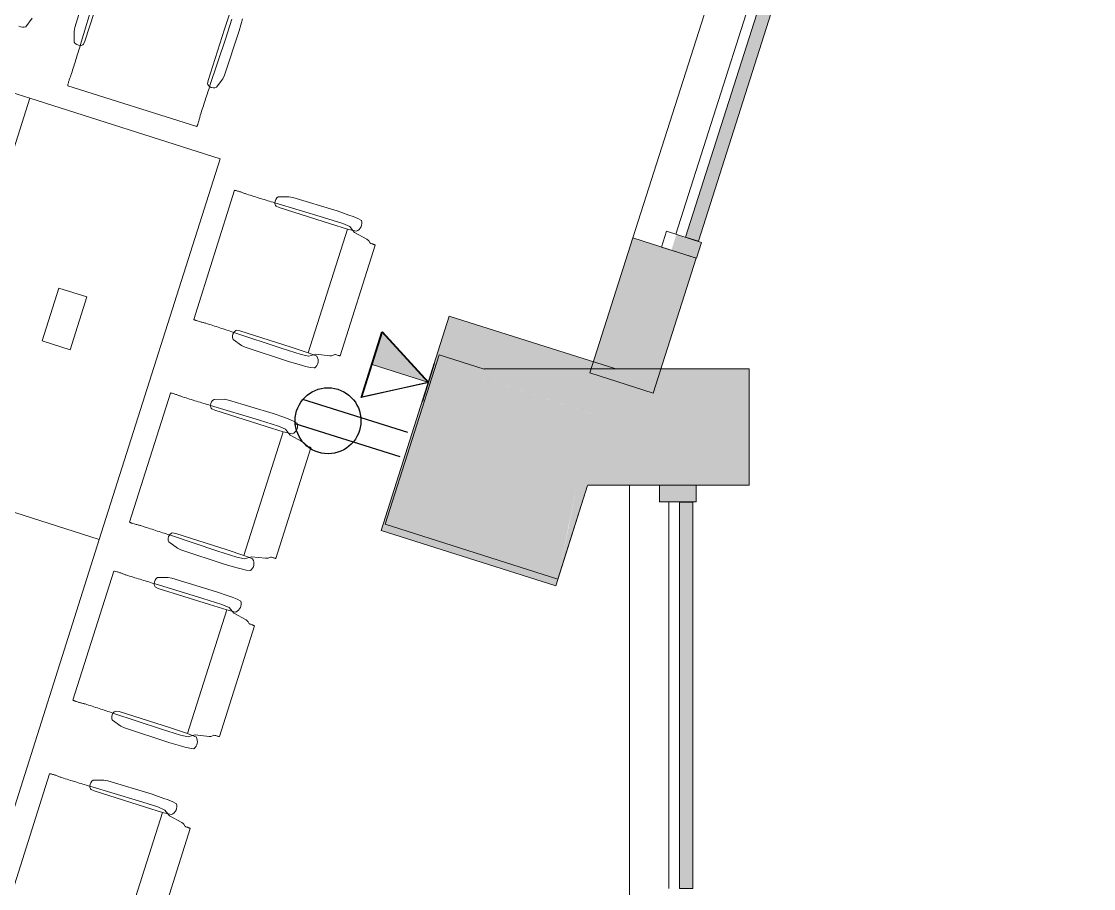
# Model space of a CAD drawing. Header units: inches. Extents: x 385 to 2249, y -1781 to -36.
# Drawn here: x 2088.1 to 2249.2, y -866.1 to -735.9 of the extents above; entities that cross this region are included whole.
import ezdxf

# ---------------------------------------------------------------- set-up
doc = ezdxf.new("R2010")
doc.units = ezdxf.units.IN
doc.header["$MEASUREMENT"] = 0
for name, color, linetype, lineweight in [('A-ANNO-NOTE', 131, 'Continuous', 30), ('A-COLS', 52, 'Continuous', 13), ('A-GLAZ-CURT', 52, 'Continuous', 13), ('A-GLAZ-CWMG', 51, 'Continuous', 13), ('A-WALL', 113, 'Continuous', 13), ('A-WALL-PATT', 111, 'Continuous', 13), ('I-FURN', 30, 'Continuous', 9), ('I-FURN-PNLS', 30, 'Continuous', 9)]:
    doc.layers.add(name, color=color, linetype=linetype, lineweight=lineweight)

# ---------------------------------------------------------------- blocks, each defined once
blk = doc.blocks.new('System Panel - Glazed 2-5105321-Level 5 POWER _ SIGNAL')
at = {"layer": 'A-GLAZ-CURT', "lineweight": 9}
blk.add_hatch(color=7, dxfattribs=at).paths.add_polyline_path([(29.03, 2.15), (29.03, 2.25), (-29.03, 2.25), (-29.03, 0.25), (29.03, 0.25)], flags=0)
at = {"layer": 'A-GLAZ-CURT', "color": 8, "lineweight": 20}
for p, q in [((29.03, 2.25), (-29.03, 2.25)), ((-29.03, 2.25), (-29.03, 0.25)), ((29.03, 0.25), (29.03, 2.25)), ((-29.03, 0.25), (29.03, 0.25))]:
    blk.add_line(p, q, dxfattribs=at)
blk = doc.blocks.new('Rectangular Mullion - 2_5_ x 5_ rectangular-5103979-Level 5 POWER _ SIGNAL')
at = {"layer": 'A-GLAZ-CWMG', "lineweight": 9}
blk.add_hatch(color=7, dxfattribs=at).paths.add_polyline_path([(-2.5, 2.75), (-2.5, -2.75), (0, -2.75), (0, 2.75)], flags=0)
at = {"layer": 'A-GLAZ-CWMG', "color": 8, "lineweight": 20}
for p, q in [((0, 2.75), (-2.5, 2.75)), ((-2.5, 2.75), (-2.5, -2.75)), ((0, -2.75), (0, 2.75)), ((-2.5, -2.75), (0, -2.75))]:
    blk.add_line(p, q, dxfattribs=at)
blk = doc.blocks.new('Walls 14 - Walls 14-5031425-Level 5 POWER _ SIGNAL')
at = {"layer": 'A-WALL', "lineweight": 9}
blk.add_hatch(color=7, dxfattribs=at).paths.add_polyline_path([(2185.37, -805.57), (2197.43, -805.57), (2197.43, -788.07), (2184.17, -788.07), (2180.38, -790.88), (2173.48, -788.68), (2173.67, -788.07), (2157.59, -788.1), (2157.35, -789.44), (2174.71, -795.08), (2171.57, -805.57), (2179.45, -805.57)], flags=0)
at = {"layer": 'A-WALL', "color": 8, "lineweight": 20}
for p, q in [((2157.6, -788.07), (2157.59, -788.1)), ((2184.17, -788.07), (2157.6, -788.07)), ((2197.43, -788.07), (2184.17, -788.07)), ((2197.43, -805.57), (2197.43, -788.07)), ((2173.15, -805.57), (2197.43, -805.57))]:
    blk.add_line(p, q, dxfattribs=at)
blk = doc.blocks.new('System Panel - Glazed 2-5105454-Level 5 POWER _ SIGNAL')
at = {"layer": 'A-GLAZ-CURT', "lineweight": 9}
blk.add_hatch(color=7, dxfattribs=at).paths.add_polyline_path([(28.68, 2.25), (-28.68, 2.25), (-28.68, 0.25), (28.68, 0.25), (28.68, 1.27)], flags=0)
at = {"layer": 'A-GLAZ-CURT', "color": 8, "lineweight": 20}
for p, q in [((28.68, 2.25), (-28.68, 2.25)), ((-28.68, 2.25), (-28.68, 0.25)), ((28.68, 0.25), (28.68, 2.25)), ((-28.68, 0.25), (28.68, 0.25))]:
    blk.add_line(p, q, dxfattribs=at)
blk = doc.blocks.new('Rectangular Mullion - 2_5_ x 5_ rectangular-5103978-Level 5 POWER _ SIGNAL')
at = {"layer": 'A-GLAZ-CWMG', "lineweight": 9}
blk.add_hatch(color=7, dxfattribs=at).paths.add_polyline_path([(0, -2.25), (0, -2.75), (-2.5, -2.75), (-2.5, 1.2), (0, 1.2), (0, -2.15)], flags=0)
at = {"layer": 'A-GLAZ-CWMG', "color": 8, "lineweight": 20}
for p, q in [((-2.5, 2.75), (0, 2.75)), ((-2.5, -2.75), (-2.5, 2.75)), ((0, 2.75), (0, -2.75)), ((0, -2.75), (-2.5, -2.75))]:
    blk.add_line(p, q, dxfattribs=at)
blk = doc.blocks.new('Columns 18 - Columns 4-5094814-Level 5 POWER _ SIGNAL')
at = {"layer": 'A-COLS', "lineweight": 9}
h = blk.add_hatch(color=7, dxfattribs=at)
h.paths.add_polyline_path([(1403.92, -849.97), (1405.62, -841.75), (1403.82, -849.94)], flags=0)
h.paths.add_polyline_path([(1392.8, -819.69), (1406.9, -835.92), (1410.12, -825.45), (1394.22, -820.16)], flags=0)
h.paths.add_polyline_path([(1378.03, -841.56), (1378.06, -841.55), (1381.96, -835.74)], flags=0)
at = {"layer": 'A-COLS', "color": 8, "lineweight": 20}
for p, q in [((1386.29, -816.15), (1378.03, -841.56)), ((1393.05, -818.35), (1386.29, -816.15)), ((1403.92, -849.97), (1408.48, -835.93)), ((1378.03, -841.56), (1403.92, -849.97))]:
    blk.add_line(p, q, dxfattribs=at)
blk = doc.blocks.new('Walls 50 - Walls 3-5097362-Level 5 POWER _ SIGNAL')
at = {"layer": 'A-WALL', "lineweight": 9}
for p, q in [((53.56, -1018.04), (53.56, -1137.86)), ((59.48, -1078.61), (59.48, -1020.54))]:
    blk.add_line(p, q, dxfattribs=at)
blk = doc.blocks.new('Walls 51 - Walls 3-5097374-Level 5 POWER _ SIGNAL')
at = {"layer": 'A-WALL', "lineweight": 9}
for p, q in [((59.48, -1913.04), (59.48, -1855.68)), ((53.49, -1856.18), (53.49, -1915.54))]:
    blk.add_line(p, q, dxfattribs=at)
blk = doc.blocks.new('Columns 60 - Columns 4-5528702-Level 5 POWER _ SIGNAL')
at = {"layer": 'A-COLS', "lineweight": 9}
h = blk.add_hatch(color=7, dxfattribs=at)
h.paths.add_polyline_path([(1403.59, -850.98), (1403.91, -849.97), (1403.82, -849.94), (1406.9, -835.92), (1392.8, -819.69), (1393.05, -818.32), (1409.12, -818.43), (1409.47, -817.37), (1387.87, -810.35), (1377.43, -842.48), (1394.02, -847.87)], flags=0)
h.paths.add_polyline_path([(1403.92, -849.97), (1408.48, -835.93), (1406.9, -835.92), (1403.94, -849.89)], flags=0)
at = {"layer": 'A-COLS', "color": 8, "lineweight": 20}
for p, q in [((1387.87, -810.35), (1377.43, -842.48)), ((1412.84, -818.46), (1387.87, -810.35)), ((1403.59, -850.98), (1408.48, -835.93)), ((1377.43, -842.48), (1403.59, -850.98))]:
    blk.add_line(p, q, dxfattribs=at)
blk = doc.blocks.new('F - CONF TABLE _4 RECTANGULAR-12 CHAIRS_1 - F - CONF TABLE _4 RECTANGULAR-12 CHAIRS_ 2-5600482-Level 5 POWER _ SIGNAL')
at = {"layer": 'I-FURN'}
for p, q in [((71.58, 3.31), (70.08, 3.8)), ((79.17, -3.15), (72.17, -3.25)), ((77.52, -4.72), (69.85, -4.83)), ((71.58, -3.31), (70.08, -3.8)), ((72.17, -3.25), (71.58, -3.31)), ((63.53, -4.86), (63.53, -25.2)), ((70.18, -5.26), (70.68, -5.32)), ((70.68, -5.32), (78.77, -5.32)), ((69.85, -25.24), (77.52, -25.35)), ((70.68, -24.75), (70.18, -24.81)), ((78.77, -24.75), (70.68, -24.75)), ((77.52, -25.35), (80.52, -25.35)), ((81.45, -24.79), (78.77, -24.75)), ((70.08, -26.27), (71.58, -26.76)), ((71.58, -26.76), (72.17, -26.82)), ((72.17, -26.82), (79.17, -26.92)), ((79.17, -26.92), (81.03, -26.87)), ((-56.14, -33.53), (-35.8, -33.53)), ((-3.86, -33.53), (-24.2, -33.53)), ((3.86, -33.53), (24.2, -33.53)), ((56.14, -33.53), (35.8, -33.53)), ((-36.25, -40.68), (-36.19, -40.18)), ((-35.76, -39.85), (-35.65, -47.52)), ((-34.73, -40.08), (-34.24, -41.58)), ((-25.27, -40.08), (-25.76, -41.58)), ((-24.24, -39.85), (-24.35, -47.52)), ((-23.75, -40.68), (-23.81, -40.18)), ((-4.26, -40.18), (-4.32, -40.68)), ((-3.72, -47.52), (-3.83, -39.85)), ((-2.31, -41.58), (-2.8, -40.08)), ((2.31, -41.58), (2.8, -40.08)), ((3.72, -47.52), (3.83, -39.85)), ((4.26, -40.18), (4.32, -40.68)), ((23.75, -40.68), (23.81, -40.18)), ((24.24, -39.85), (24.35, -47.52)), ((25.27, -40.08), (25.76, -41.58)), ((34.73, -40.08), (34.24, -41.58)), ((35.76, -39.85), (35.65, -47.52)), ((36.25, -40.68), (36.19, -40.18)), ((55.74, -40.18), (55.68, -40.68)), ((56.28, -47.52), (56.17, -39.85)), ((57.69, -41.58), (57.2, -40.08)), ((-36.25, -48.77), (-36.25, -40.68)), ((-34.24, -41.58), (-34.18, -42.17)), ((-25.76, -41.58), (-25.82, -42.17)), ((-23.75, -48.77), (-23.75, -40.68)), ((-4.32, -40.68), (-4.32, -48.77)), ((-2.25, -42.17), (-2.31, -41.58)), ((2.25, -42.17), (2.31, -41.58)), ((4.32, -40.68), (4.32, -48.77)), ((23.75, -48.77), (23.75, -40.68)), ((25.76, -41.58), (25.82, -42.17)), ((34.24, -41.58), (34.18, -42.17)), ((36.25, -48.77), (36.25, -40.68)), ((55.68, -40.68), (55.68, -48.77)), ((57.75, -42.17), (57.69, -41.58)), ((-34.18, -42.17), (-34.08, -49.17)), ((-25.82, -42.17), (-25.92, -49.17)), ((-2.15, -49.17), (-2.25, -42.17)), ((2.15, -49.17), (2.25, -42.17)), ((25.82, -42.17), (25.92, -49.17)), ((34.18, -42.17), (34.08, -49.17)), ((57.85, -49.17), (57.75, -42.17)), ((-35.65, -47.52), (-35.65, -50.52)), ((-24.35, -47.52), (-24.35, -50.52)), ((-3.72, -50.52), (-3.72, -47.52)), ((3.72, -50.52), (3.72, -47.52)), ((24.35, -47.52), (24.35, -50.52)), ((35.65, -47.52), (35.65, -50.52)), ((56.28, -50.52), (56.28, -47.52)), ((-36.21, -51.45), (-36.25, -48.77)), ((-34.08, -49.17), (-34.13, -51.03)), ((-25.92, -49.17), (-25.87, -51.03)), ((-23.79, -51.45), (-23.75, -48.77)), ((-4.32, -48.77), (-4.27, -51.45)), ((-2.2, -51.03), (-2.15, -49.17)), ((2.2, -51.03), (2.15, -49.17)), ((4.32, -48.77), (4.27, -51.45)), ((23.79, -51.45), (23.75, -48.77)), ((25.92, -49.17), (25.87, -51.03)), ((34.08, -49.17), (34.13, -51.03)), ((36.21, -51.45), (36.25, -48.77)), ((55.68, -48.77), (55.73, -51.45)), ((57.8, -51.03), (57.85, -49.17)), ((-55.73, -51.45), (-36.21, -51.45)), ((-36.14, -52.61), (-36.21, -51.45)), ((-35.65, -50.52), (-35.76, -51.68)), ((-34.13, -51.03), (-34.16, -51.68)), ((-25.87, -51.03), (-25.84, -51.68)), ((-24.35, -50.52), (-24.24, -51.68)), ((-23.86, -52.61), (-23.79, -51.45)), ((-4.27, -51.45), (-23.79, -51.45)), ((-4.27, -51.45), (-4.21, -52.61)), ((-3.82, -51.68), (-3.72, -50.52)), ((-2.23, -51.68), (-2.2, -51.03)), ((2.23, -51.68), (2.2, -51.03)), ((3.82, -51.68), (3.72, -50.52)), ((4.27, -51.45), (4.21, -52.61)), ((4.27, -51.45), (23.79, -51.45)), ((23.86, -52.61), (23.79, -51.45)), ((24.35, -50.52), (24.24, -51.68)), ((25.87, -51.03), (25.84, -51.68)), ((34.13, -51.03), (34.16, -51.68)), ((35.65, -50.52), (35.76, -51.68)), ((36.14, -52.61), (36.21, -51.45)), ((55.73, -51.45), (36.21, -51.45)), ((55.73, -51.45), (55.79, -52.61)), ((56.18, -51.68), (56.28, -50.52)), ((57.77, -51.68), (57.8, -51.03)), ((-36.39, -52.61), (-36.79, -54.68)), ((-36.16, -52.28), (-36.39, -52.61)), ((-35.76, -51.68), (-36.16, -52.28)), ((-36.12, -52.84), (-36.14, -52.61)), ((-34.23, -52.45), (-34.34, -53.06)), ((-34.16, -51.68), (-34.23, -52.45)), ((-25.84, -51.68), (-25.77, -52.45)), ((-25.77, -52.45), (-25.66, -53.06)), ((-24.24, -51.68), (-23.84, -52.28)), ((-23.88, -52.84), (-23.86, -52.61)), ((-23.84, -52.28), (-23.61, -52.61)), ((-23.61, -52.61), (-23.21, -54.68)), ((-4.86, -54.68), (-4.46, -52.61)), ((-4.46, -52.61), (-4.23, -52.28)), ((-4.23, -52.28), (-3.82, -51.68)), ((-4.21, -52.61), (-4.19, -52.84)), ((-2.41, -53.06), (-2.3, -52.45)), ((-2.3, -52.45), (-2.23, -51.68)), ((2.3, -52.45), (2.23, -51.68)), ((2.41, -53.06), (2.3, -52.45)), ((4.23, -52.28), (3.82, -51.68)), ((4.21, -52.61), (4.19, -52.84)), ((4.46, -52.61), (4.23, -52.28)), ((4.86, -54.68), (4.46, -52.61)), ((23.61, -52.61), (23.21, -54.68)), ((23.84, -52.28), (23.61, -52.61)), ((24.24, -51.68), (23.84, -52.28)), ((23.88, -52.84), (23.86, -52.61)), ((25.77, -52.45), (25.66, -53.06)), ((25.84, -51.68), (25.77, -52.45)), ((34.16, -51.68), (34.23, -52.45)), ((34.23, -52.45), (34.34, -53.06)), ((35.76, -51.68), (36.16, -52.28)), ((36.12, -52.84), (36.14, -52.61)), ((36.16, -52.28), (36.39, -52.61)), ((36.39, -52.61), (36.79, -54.68)), ((55.14, -54.68), (55.54, -52.61)), ((55.54, -52.61), (55.77, -52.28)), ((55.77, -52.28), (56.18, -51.68)), ((55.79, -52.61), (55.81, -52.84)), ((57.59, -53.06), (57.7, -52.45)), ((57.7, -52.45), (57.77, -51.68)), ((-36.79, -54.68), (-36.87, -54.92)), ((-23.21, -54.68), (-23.13, -54.92)), ((-5.01, -55.06), (-4.86, -54.68)), ((5.01, -55.06), (4.86, -54.68)), ((23.21, -54.68), (23.13, -54.92)), ((36.79, -54.68), (36.87, -54.92)), ((54.99, -55.06), (55.14, -54.68)), ((-37.25, -56.16), (-54.68, -56.16)), ((-36.94, -55.06), (-37.2, -55.32)), ((-36.87, -54.92), (-36.94, -55.06)), ((-23.13, -54.92), (-23.06, -55.06)), ((-23.06, -55.06), (-22.8, -55.32)), ((-22.75, -56.16), (-5.32, -56.16)), ((-5.26, -55.32), (-5.01, -55.06)), ((5.26, -55.32), (5.01, -55.06)), ((22.75, -56.16), (5.32, -56.16)), ((23.06, -55.06), (22.8, -55.32)), ((23.13, -54.92), (23.06, -55.06)), ((36.87, -54.92), (36.94, -55.06)), ((36.94, -55.06), (37.2, -55.32)), ((37.25, -56.16), (54.68, -56.16)), ((54.74, -55.32), (54.99, -55.06))]:
    blk.add_line(p, q, dxfattribs=at)
for centre, radius, start, end in [((70.93, 4.52), 1.12, 163.9109, 220.257), ((70.93, -4.52), 1.12, 139.743, 196.0891), ((70.6, -4.6), 0.781, 196.8466, 237.6782), ((70.93, -25.55), 1.12, 163.9109, 220.257), ((70.6, -25.47), 0.781, 122.3218, 163.1534), ((-35.53, -40.6), 0.781, 106.8466, 147.6782), ((-35.45, -40.93), 1.12, 49.743, 106.0891), ((-24.55, -40.93), 1.12, 73.9109, 130.257), ((-24.47, -40.6), 0.781, 32.3218, 73.1534), ((-3.6, -40.6), 0.781, 106.8466, 147.6782), ((-3.52, -40.93), 1.12, 49.743, 106.0891), ((3.52, -40.93), 1.12, 73.9109, 130.257), ((3.6, -40.6), 0.781, 32.3218, 73.1534), ((24.47, -40.6), 0.781, 106.8466, 147.6782), ((24.55, -40.93), 1.12, 49.743, 106.0891), ((35.45, -40.93), 1.12, 73.9109, 130.257), ((35.53, -40.6), 0.781, 32.3218, 73.1534), ((56.4, -40.6), 0.781, 106.8466, 147.6782), ((56.48, -40.93), 1.12, 49.743, 106.0891), ((-35.11, -51.99), 1.32, 220.065, 305.935), ((-24.89, -51.99), 1.32, 234.065, 319.935), ((-3.18, -51.99), 1.32, 220.065, 305.935), ((3.18, -51.99), 1.32, 234.065, 319.935), ((24.89, -51.99), 1.32, 220.065, 305.935), ((35.11, -51.99), 1.32, 234.065, 319.935), ((56.82, -51.99), 1.32, 220.065, 305.935)]:
    blk.add_arc(centre, radius, start, end, dxfattribs=at)
for points, knots in [([(64.47, -4.82), (64.39, -4.82), (64.23, -4.82), (63.9, -4.82), (63.6, -4.84), (63.53, -4.86), (63.53, -4.86)], [0, 0, 0, 0, 0.181818, 0.363636, 0.727273, 1, 1, 1, 1]), ([(63.53, -25.2), (63.53, -25.21), (63.53, -25.21), (63.56, -25.22), (63.62, -25.23), (63.69, -25.23), (63.77, -25.24), (63.91, -25.25), (64.14, -25.25), (64.35, -25.25), (64.47, -25.25)], [0, 0, 0, 0, 0.090909, 0.181818, 0.272727, 0.363636, 0.454545, 0.545455, 0.727273, 1, 1, 1, 1]), ([(-35.8, -33.53), (-35.79, -33.53), (-35.77, -33.6), (-35.75, -33.9), (-35.75, -34.23), (-35.75, -34.39), (-35.75, -34.47)], [-1, -1, -1, -1, -0.727273, -0.363636, -0.181818, 0, 0, 0, 0]), ([(-24.2, -33.53), (-24.21, -33.53), (-24.21, -33.53), (-24.22, -33.56), (-24.23, -33.62), (-24.23, -33.69), (-24.24, -33.77), (-24.25, -33.91), (-24.25, -34.14), (-24.25, -34.35), (-24.25, -34.47)], [0, 0, 0, 0, 0.090909, 0.181818, 0.272727, 0.363636, 0.454545, 0.545455, 0.727273, 1, 1, 1, 1]), ([(-3.82, -34.47), (-3.82, -34.39), (-3.82, -34.23), (-3.82, -33.9), (-3.84, -33.6), (-3.86, -33.53), (-3.86, -33.53)], [0, 0, 0, 0, 0.181818, 0.363636, 0.727273, 1, 1, 1, 1]), ([(3.82, -34.47), (3.82, -34.35), (3.82, -34.14), (3.82, -33.91), (3.83, -33.77), (3.83, -33.69), (3.84, -33.62), (3.85, -33.56), (3.86, -33.53), (3.86, -33.53), (3.86, -33.53)], [-1, -1, -1, -1, -0.727273, -0.545455, -0.454545, -0.363636, -0.272727, -0.181818, -0.090909, 0, 0, 0, 0]), ([(24.2, -33.53), (24.21, -33.53), (24.23, -33.6), (24.25, -33.9), (24.25, -34.23), (24.25, -34.39), (24.25, -34.47)], [-1, -1, -1, -1, -0.727273, -0.363636, -0.181818, 0, 0, 0, 0]), ([(35.8, -33.53), (35.79, -33.53), (35.79, -33.53), (35.78, -33.56), (35.77, -33.62), (35.77, -33.69), (35.76, -33.77), (35.75, -33.91), (35.75, -34.14), (35.75, -34.35), (35.75, -34.47)], [0, 0, 0, 0, 0.090909, 0.181818, 0.272727, 0.363636, 0.454545, 0.545455, 0.727273, 1, 1, 1, 1]), ([(56.18, -34.47), (56.18, -34.39), (56.18, -34.23), (56.18, -33.9), (56.16, -33.6), (56.14, -33.53), (56.14, -33.53)], [0, 0, 0, 0, 0.181818, 0.363636, 0.727273, 1, 1, 1, 1]), ([(-37.2, -55.32), (-37.2, -55.37), (-37.2, -55.51), (-37.2, -55.69), (-37.21, -55.84), (-37.22, -55.94), (-37.22, -56.03), (-37.23, -56.09), (-37.24, -56.14), (-37.25, -56.16), (-37.25, -56.16)], [-1, -1, -1, -1, -0.888889, -0.666667, -0.555556, -0.444444, -0.333333, -0.222222, -0.111111, 0, 0, 0, 0]), ([(-22.8, -55.32), (-22.8, -55.51), (-22.79, -55.78), (-22.78, -56), (-22.77, -56.09), (-22.76, -56.14), (-22.75, -56.16), (-22.75, -56.16)], [0, 0, 0, 0, 0.444444, 0.666667, 0.777778, 0.888889, 1, 1, 1, 1]), ([(-5.32, -56.16), (-5.32, -56.16), (-5.31, -56.14), (-5.3, -56.09), (-5.29, -56.03), (-5.29, -55.94), (-5.28, -55.84), (-5.27, -55.69), (-5.27, -55.51), (-5.26, -55.37), (-5.26, -55.32)], [0, 0, 0, 0, 0.111111, 0.222222, 0.333333, 0.444444, 0.555556, 0.666667, 0.888889, 1, 1, 1, 1]), ([(5.32, -56.16), (5.32, -56.16), (5.31, -56.14), (5.3, -56.09), (5.29, -56), (5.27, -55.78), (5.27, -55.51), (5.26, -55.32)], [-1, -1, -1, -1, -0.888889, -0.777778, -0.666667, -0.444444, 0, 0, 0, 0]), ([(22.8, -55.32), (22.8, -55.37), (22.8, -55.51), (22.8, -55.69), (22.79, -55.84), (22.78, -55.94), (22.78, -56.03), (22.77, -56.09), (22.76, -56.14), (22.75, -56.16), (22.75, -56.16)], [-1, -1, -1, -1, -0.888889, -0.666667, -0.555556, -0.444444, -0.333333, -0.222222, -0.111111, 0, 0, 0, 0]), ([(37.2, -55.32), (37.2, -55.51), (37.21, -55.78), (37.22, -56), (37.23, -56.09), (37.24, -56.14), (37.25, -56.16), (37.25, -56.16)], [0, 0, 0, 0, 0.444444, 0.666667, 0.777778, 0.888889, 1, 1, 1, 1]), ([(54.68, -56.16), (54.68, -56.16), (54.69, -56.14), (54.7, -56.09), (54.71, -56.03), (54.71, -55.94), (54.72, -55.84), (54.73, -55.69), (54.73, -55.51), (54.74, -55.37), (54.74, -55.32)], [0, 0, 0, 0, 0.111111, 0.222222, 0.333333, 0.444444, 0.555556, 0.666667, 0.888889, 1, 1, 1, 1])]:
    blk.add_open_spline(points, degree=3, knots=knots, dxfattribs=at)
for points in [[(65.44, -4.87), (65.28, -4.86), (64.96, -4.84), (64.63, -4.83), (64.47, -4.82)], [(69.85, -4.83), (69.12, -4.84), (67.66, -4.85), (66.18, -4.86), (65.44, -4.87)], [(64.47, -25.25), (64.63, -25.24), (64.96, -25.23), (65.28, -25.21), (65.44, -25.2)], [(65.44, -25.2), (66.18, -25.2), (67.66, -25.21), (69.12, -25.23), (69.85, -25.24)], [(-35.75, -34.47), (-35.76, -34.63), (-35.77, -34.96), (-35.79, -35.28), (-35.8, -35.44)], [(-35.8, -35.44), (-35.8, -36.18), (-35.79, -37.66), (-35.77, -39.12), (-35.76, -39.85)], [(-24.25, -34.47), (-24.24, -34.63), (-24.23, -34.96), (-24.21, -35.28), (-24.2, -35.44)], [(-24.2, -35.44), (-24.2, -36.18), (-24.21, -37.66), (-24.23, -39.12), (-24.24, -39.85)], [(-3.87, -35.44), (-3.86, -35.28), (-3.84, -34.96), (-3.83, -34.63), (-3.82, -34.47)], [(-3.83, -39.85), (-3.84, -39.12), (-3.85, -37.66), (-3.86, -36.18), (-3.87, -35.44)], [(3.87, -35.44), (3.86, -35.28), (3.84, -34.96), (3.83, -34.63), (3.82, -34.47)], [(3.83, -39.85), (3.84, -39.12), (3.85, -37.66), (3.86, -36.18), (3.87, -35.44)], [(24.25, -34.47), (24.24, -34.63), (24.23, -34.96), (24.21, -35.28), (24.2, -35.44)], [(24.2, -35.44), (24.2, -36.18), (24.21, -37.66), (24.23, -39.12), (24.24, -39.85)], [(35.75, -34.47), (35.76, -34.63), (35.77, -34.96), (35.79, -35.28), (35.8, -35.44)], [(35.8, -35.44), (35.8, -36.18), (35.79, -37.66), (35.77, -39.12), (35.76, -39.85)], [(56.13, -35.44), (56.14, -35.28), (56.16, -34.96), (56.17, -34.63), (56.18, -34.47)], [(56.17, -39.85), (56.16, -39.12), (56.15, -37.66), (56.14, -36.18), (56.13, -35.44)]]:
    blk.add_open_spline(points, degree=3, dxfattribs=at)
at = {"layer": 'I-FURN-PNLS'}
for p, q in [((60, 30), (60, 0)), ((0, -30), (0, 0)), ((0, 0), (60, 0)), ((60, 0), (0, 0)), ((0, -30), (0, 0)), ((60, 0), (60, -30)), ((25.84, -12.81), (25.84, -17.19)), ((34.16, -12.81), (25.84, -12.81)), ((34.16, -17.19), (34.16, -12.81)), ((25.84, -17.19), (34.16, -17.19)), ((-60, -30), (0, -30)), ((60, -30), (0, -30))]:
    blk.add_line(p, q, dxfattribs=at)

msp = doc.modelspace()

# ---------------------------------------------------------------- hatches: boundary and pattern name
at = {"layer": 'A-ANNO-NOTE', "lineweight": 9}
msp.add_hatch(color=256, dxfattribs=at).paths.add_polyline_path([(2149.26, -790.13), (2142.31, -782.52), (2140.75, -787.43), (2143.74, -788.38)], flags=0)
at = {"layer": 'A-WALL-PATT', "lineweight": 9}
h = msp.add_hatch(color=7, dxfattribs=at)
h.paths.add_polyline_path([(2180.38, -790.88), (2184.17, -788.07), (2189.47, -771.45), (2179.94, -768.41), (2173.48, -788.68), (2179.45, -790.59)], flags=0)
h.paths.add_polyline_path([(2244.08, -600.2), (2249.17, -584.25), (2239.64, -581.22), (2238.27, -585.53), (2242.75, -586.96), (2239.04, -598.59), (2242.87, -599.81)], flags=0)

# ---------------------------------------------------------------- linework, layer by layer
at = {"layer": 'A-ANNO-NOTE'}
for p, q in [((2139.11, -792.36), (2142.23, -782.53)), ((2139.19, -792.35), (2142.31, -782.52)), ((2149.19, -790.15), (2142.23, -782.53)), ((2149.26, -790.13), (2142.31, -782.52)), ((2150.09, -787.29), (2148.28, -793.01)), ((2149.19, -790.15), (2139.11, -792.36)), ((2149.26, -790.13), (2139.19, -792.35)), ((2146.12, -797.66), (2130.36, -792.66)), ((2144.96, -801.31), (2129.21, -796.32)), ((2144.96, -801.31), (2129.21, -796.32))]:
    msp.add_line(p, q, dxfattribs=at)
at = {"layer": 'A-ANNO-NOTE', "lineweight": 9}
for p, q in [((2142.31, -782.52), (2140.75, -787.43)), ((2149.26, -790.13), (2142.31, -782.52)), ((2140.75, -787.43), (2149.26, -790.13))]:
    msp.add_line(p, q, dxfattribs=at)
at = {"layer": 'A-ANNO-NOTE'}
msp.add_circle((2134.13, -795.87), 4.95, dxfattribs=at)
at = {"layer": 'A-WALL', "color": 8, "lineweight": 20}
for p, q in [((2179.94, -768.41), (2173.48, -788.68)), ((2189.47, -771.45), (2179.94, -768.41)), ((2183, -791.72), (2189.47, -771.45)), ((2173.48, -788.68), (2183, -791.72))]:
    msp.add_line(p, q, dxfattribs=at)

# ---------------------------------------------------------------- block references
at = {"layer": 'A-COLS', "lineweight": 9, "rotation": 0.3967009999964257}
for name in ['Columns 60 - Columns 4-5528702-Level 5 POWER _ SIGNAL', 'Columns 18 - Columns 4-5094814-Level 5 POWER _ SIGNAL']:
    msp.add_blockref(name, (758.91, 20.58), dxfattribs=at)
at = {"layer": 'A-GLAZ-CURT', "lineweight": 9}
for name, p, rotation in [('System Panel - Glazed 2-5105454-Level 5 POWER _ SIGNAL', (2196.35, -740.91), 252.3119574808698), ('System Panel - Glazed 2-5105321-Level 5 POWER _ SIGNAL', (2186.69, -837.11), 269.9999999999988)]:
    msp.add_blockref(name, p, dxfattribs=dict(at, rotation=rotation))
at = {"layer": 'A-GLAZ-CWMG', "lineweight": 9, "extrusion": (0, 0, -1), "rotation": 287.6880425191302}
msp.add_blockref('Rectangular Mullion - 2_5_ x 5_ rectangular-5103978-Level 5 POWER _ SIGNAL', (-2186.87, -770.62), dxfattribs=at)
at = {"layer": 'A-GLAZ-CWMG', "lineweight": 9, "rotation": 89.9999999999988}
msp.add_blockref('Rectangular Mullion - 2_5_ x 5_ rectangular-5103979-Level 5 POWER _ SIGNAL', (2186.69, -805.57), dxfattribs=at)
at = {"layer": 'A-WALL', "lineweight": 9, "rotation": 342.3119574808698}
msp.add_blockref('Walls 51 - Walls 3-5097374-Level 5 POWER _ SIGNAL', (2710.99, 1072.82), dxfattribs=at)
at = {"layer": 'A-WALL', "lineweight": 9}
for name, p in [('Walls 14 - Walls 14-5031425-Level 5 POWER _ SIGNAL', (0, 0)), ('Walls 50 - Walls 3-5097362-Level 5 POWER _ SIGNAL', (2125.89, 212.47))]:
    msp.add_blockref(name, p, dxfattribs=at)
at = {"layer": 'I-FURN', "rotation": 72.39670099999839}
msp.add_blockref('F - CONF TABLE _4 RECTANGULAR-12 CHAIRS_1 - F - CONF TABLE _4 RECTANGULAR-12 CHAIRS_ 2-5600482-Level 5 POWER _ SIGNAL', (2071.16, -804.63), dxfattribs=at)

doc.saveas('drawing.dxf')
